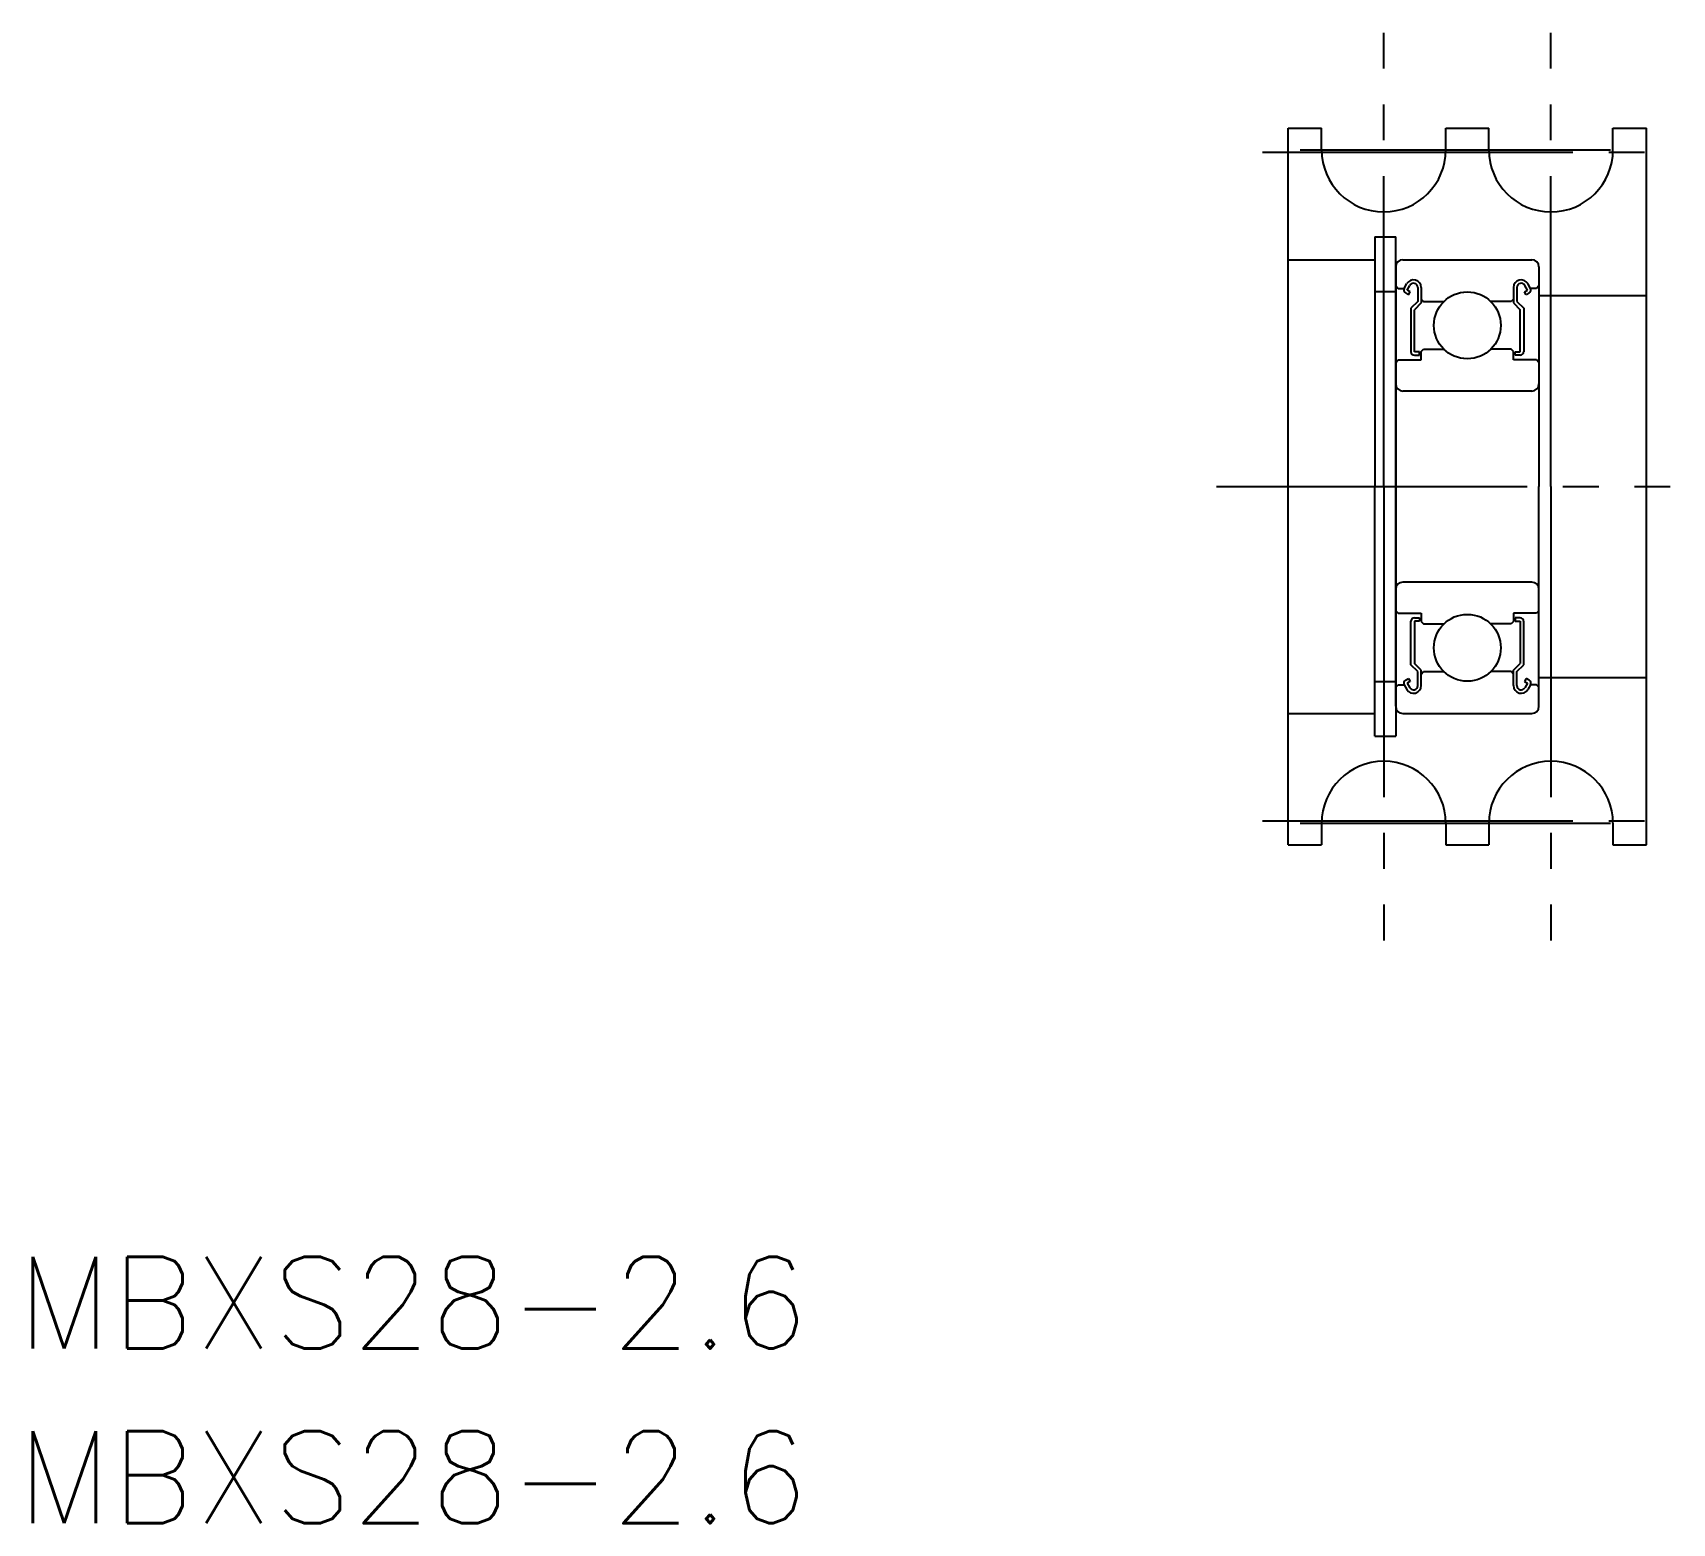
# Model space of a CAD drawing. Extents: x 152.5 to 221.1, y 170.4 to 232.9.
import ezdxf

# ---------------------------------------------------------------- set-up
doc = ezdxf.new("R2010")
doc.units = 0
doc.linetypes.add('CENTER', pattern=[17.5, 13, -1.5, 1.5, -1.5])
doc.layers.get('0').update_dxf_attribs({"linetype": 'CONTINUOUS'})
doc.layers.add('CENTER', color=1, linetype='CENTER')
doc.layers.add('SIZE', color=7, linetype='CONTINUOUS')
doc.styles.get("Standard").update_dxf_attribs({"font": 'txt.shx', "bigfont": '@extfont2.shx'})

msp = doc.modelspace()

# ---------------------------------------------------------------- linework, layer by layer
at = {"color": 7, "linetype": 'CONTINUOUS'}
for p, q in [((205.07, 198.851), (205.07, 228.851)), ((205.07, 228.851), (206.47, 228.851)), ((206.47, 227.951), (206.47, 228.851)), ((211.67, 227.951), (211.67, 228.851)), ((211.67, 228.851), (213.47, 228.851)), ((213.47, 227.951), (213.47, 228.851)), ((218.67, 227.951), (218.67, 228.851)), ((218.67, 228.851), (220.07, 228.851)), ((220.07, 198.851), (220.07, 228.851)), ((208.695, 224.301), (208.695, 213.851)), ((208.695, 224.301), (209.57, 224.301)), ((209.57, 213.851), (209.57, 224.301)), ((205.07, 223.351), (208.695, 223.351)), ((208.695, 222.017), (209.57, 222.017)), ((215.57, 221.851), (220.07, 221.851)), ((208.695, 203.401), (208.695, 213.851)), ((209.57, 213.851), (209.57, 203.401)), ((208.695, 205.686), (209.57, 205.686)), ((215.57, 205.851), (220.07, 205.851)), ((205.07, 204.351), (208.695, 204.351)), ((208.695, 203.401), (209.57, 203.401)), ((206.47, 199.751), (206.47, 198.851)), ((211.67, 199.751), (211.67, 198.851)), ((213.47, 199.751), (213.47, 198.851)), ((218.67, 199.751), (218.67, 198.851)), ((205.07, 198.851), (206.47, 198.851)), ((211.67, 198.851), (213.47, 198.851)), ((218.67, 198.851), (220.07, 198.851))]:
    msp.add_line(p, q, dxfattribs=at)
for p, q in [((209.87, 223.351), (215.27, 223.351)), ((209.57, 223.051), (209.57, 213.851)), ((215.57, 223.051), (215.57, 213.851)), ((209.57, 222.251), (209.67, 222.151)), ((209.67, 222.151), (209.925, 222.151)), ((209.925, 222.151), (210.041, 222.348)), ((209.977, 221.957), (210.1, 221.886)), ((210.048, 222.08), (210.164, 222.276)), ((210.171, 222.009), (210.048, 222.08)), ((210.1, 221.886), (210.171, 222.009)), ((210.494, 222.188), (210.494, 221.601)), ((210.636, 222.188), (210.636, 221.543)), ((214.503, 222.188), (214.503, 221.543)), ((214.645, 222.188), (214.645, 221.601)), ((214.968, 222.009), (215.091, 222.08)), ((215.039, 221.886), (214.968, 222.009)), ((215.091, 222.08), (214.975, 222.276)), ((215.162, 221.957), (215.039, 221.886)), ((215.214, 222.151), (215.098, 222.348)), ((215.47, 222.151), (215.214, 222.151)), ((215.57, 222.251), (215.47, 222.151)), ((210.494, 221.601), (210.21, 221.317)), ((210.21, 221.317), (210.21, 219.494)), ((210.636, 221.543), (210.352, 221.258)), ((210.352, 219.494), (210.352, 221.258)), ((210.636, 221.701), (210.736, 221.601)), ((210.736, 221.601), (211.59, 221.601)), ((214.403, 221.601), (213.549, 221.601)), ((214.503, 221.701), (214.403, 221.601)), ((214.503, 221.543), (214.787, 221.258)), ((214.645, 221.601), (214.93, 221.317)), ((214.787, 219.494), (214.787, 221.258)), ((214.93, 221.317), (214.93, 219.494)), ((215.57, 220.751), (215.57, 220.752)), ((209.57, 219.051), (209.67, 219.151)), ((209.67, 219.151), (210.636, 219.151)), ((210.565, 219.494), (210.352, 219.494)), ((210.352, 219.351), (210.565, 219.351)), ((210.565, 219.351), (210.565, 219.494)), ((210.636, 219.501), (210.736, 219.601)), ((210.636, 219.151), (210.636, 219.501)), ((210.736, 219.601), (211.59, 219.601)), ((214.403, 219.601), (213.549, 219.601)), ((214.503, 219.501), (214.403, 219.601)), ((214.503, 219.151), (214.503, 219.501)), ((215.47, 219.151), (214.503, 219.151)), ((214.574, 219.494), (214.787, 219.494)), ((214.574, 219.351), (214.574, 219.494)), ((214.787, 219.351), (214.574, 219.351)), ((215.57, 219.051), (215.47, 219.151)), ((215.57, 218.451), (215.57, 218.451)), ((215.27, 217.851), (209.87, 217.851)), ((209.57, 204.651), (209.57, 213.851)), ((215.57, 204.651), (215.57, 213.851)), ((215.27, 209.851), (209.87, 209.851)), ((209.57, 208.651), (209.67, 208.551)), ((209.67, 208.551), (210.636, 208.551)), ((210.21, 206.386), (210.21, 208.209)), ((210.352, 208.351), (210.565, 208.351)), ((210.352, 208.209), (210.352, 206.445)), ((210.565, 208.209), (210.352, 208.209)), ((210.565, 208.351), (210.565, 208.209)), ((210.636, 208.551), (210.636, 208.201)), ((210.636, 208.201), (210.736, 208.101)), ((210.736, 208.101), (211.59, 208.101)), ((214.403, 208.101), (213.549, 208.101)), ((214.503, 208.201), (214.403, 208.101)), ((214.503, 208.551), (214.503, 208.201)), ((215.47, 208.551), (214.503, 208.551)), ((214.574, 208.351), (214.574, 208.209)), ((214.787, 208.351), (214.574, 208.351)), ((214.574, 208.209), (214.787, 208.209)), ((214.787, 208.209), (214.787, 206.445)), ((214.93, 206.386), (214.93, 208.209)), ((215.57, 208.651), (215.47, 208.551)), ((210.494, 206.101), (210.21, 206.386)), ((210.636, 206.16), (210.352, 206.445)), ((210.494, 205.515), (210.494, 206.101)), ((210.636, 205.515), (210.636, 206.16)), ((210.636, 206.001), (210.736, 206.101)), ((210.736, 206.101), (211.59, 206.101)), ((214.403, 206.101), (213.549, 206.101)), ((214.503, 206.001), (214.403, 206.101)), ((214.503, 206.16), (214.787, 206.445)), ((214.503, 205.515), (214.503, 206.16)), ((214.645, 206.101), (214.93, 206.386)), ((214.645, 205.515), (214.645, 206.101)), ((209.57, 205.451), (209.67, 205.551)), ((209.67, 205.551), (209.925, 205.551)), ((209.925, 205.551), (210.041, 205.355)), ((209.977, 205.746), (210.1, 205.817)), ((210.171, 205.694), (210.048, 205.623)), ((210.048, 205.623), (210.164, 205.426)), ((210.1, 205.817), (210.171, 205.694)), ((215.039, 205.817), (214.968, 205.694)), ((214.968, 205.694), (215.091, 205.623)), ((215.091, 205.623), (214.975, 205.426)), ((215.162, 205.746), (215.039, 205.817)), ((215.214, 205.551), (215.098, 205.355)), ((215.47, 205.551), (215.214, 205.551)), ((215.57, 205.451), (215.47, 205.551)), ((209.87, 204.351), (215.27, 204.351))]:
    msp.add_line(p, q)
for centre in [(212.57, 220.601), (212.57, 207.101)]:
    msp.add_circle(centre, 1.4)
for centre, radius, start, end in [((209.87, 223.051), 0.3, 90, 180), ((215.27, 223.051), 0.3, 0, 90), ((210.317, 222.188), 0.319, 0, 150.00027), ((214.822, 222.188), 0.319, 29.99973, 180), ((210.048, 222.08), 0.142, 149.99035, 240.00186), ((210.317, 222.188), 0.177, 0, 150.00316), ((214.822, 222.188), 0.177, 29.99684, 180), ((215.091, 222.08), 0.142, 299.99814, 30.00965), ((210.352, 219.494), 0.142, 180.00005, 270.00003), ((214.787, 219.494), 0.142, 269.99997, 359.99995), ((209.87, 218.151), 0.3, 180, 270), ((215.27, 218.151), 0.3, 270, 0), ((209.87, 209.551), 0.3, 90, 180), ((215.27, 209.551), 0.3, 0, 90), ((210.352, 208.209), 0.142, 89.99997, 179.99995), ((214.787, 208.209), 0.142, 0.00005, 90.00003), ((210.048, 205.623), 0.142, 119.99814, 210.00965), ((210.317, 205.515), 0.319, 209.99973, 0), ((210.317, 205.515), 0.177, 209.99684, 0), ((214.822, 205.515), 0.319, 180, 330.00027), ((214.822, 205.515), 0.177, 180, 330.00316), ((215.091, 205.623), 0.142, 329.99035, 60.00186), ((209.87, 204.651), 0.3, 180, 270), ((215.27, 204.651), 0.3, 270, 0)]:
    msp.add_arc(centre, radius, start, end)
at = {"layer": 'CENTER', "color": 1, "linetype": 'CENTER'}
for p, q in [((209.07, 213.851), (209.07, 232.851)), ((216.07, 213.851), (216.07, 232.851)), ((205.57, 227.951), (219.57, 227.951)), ((203.99, 227.851), (221.15, 227.851)), ((202.07, 213.851), (221.07, 213.851)), ((209.07, 213.851), (209.07, 194.851)), ((216.07, 213.851), (216.07, 194.851)), ((203.99, 199.851), (221.15, 199.851)), ((205.57, 199.751), (219.57, 199.751))]:
    msp.add_line(p, q, dxfattribs=at)
at = {"layer": 'SIZE', "color": 7, "linetype": 'CONTINUOUS'}
for centre, start, end in [((209.07, 227.951), 180, 360), ((216.07, 227.951), 180, 360), ((209.07, 199.751), 0, 180), ((216.07, 199.751), 0, 180)]:
    msp.add_arc(centre, 2.6, start, end, dxfattribs=at)

# ---------------------------------------------------------------- texts
at = {"color": 7, "linetype": 'CONTINUOUS'}
for p in [(151.84, 177.755), (151.84, 170.446)]:
    msp.add_text('MBXS28-2.6', height=3.8472, dxfattribs=at).set_placement(p)

doc.saveas('drawing.dxf')
